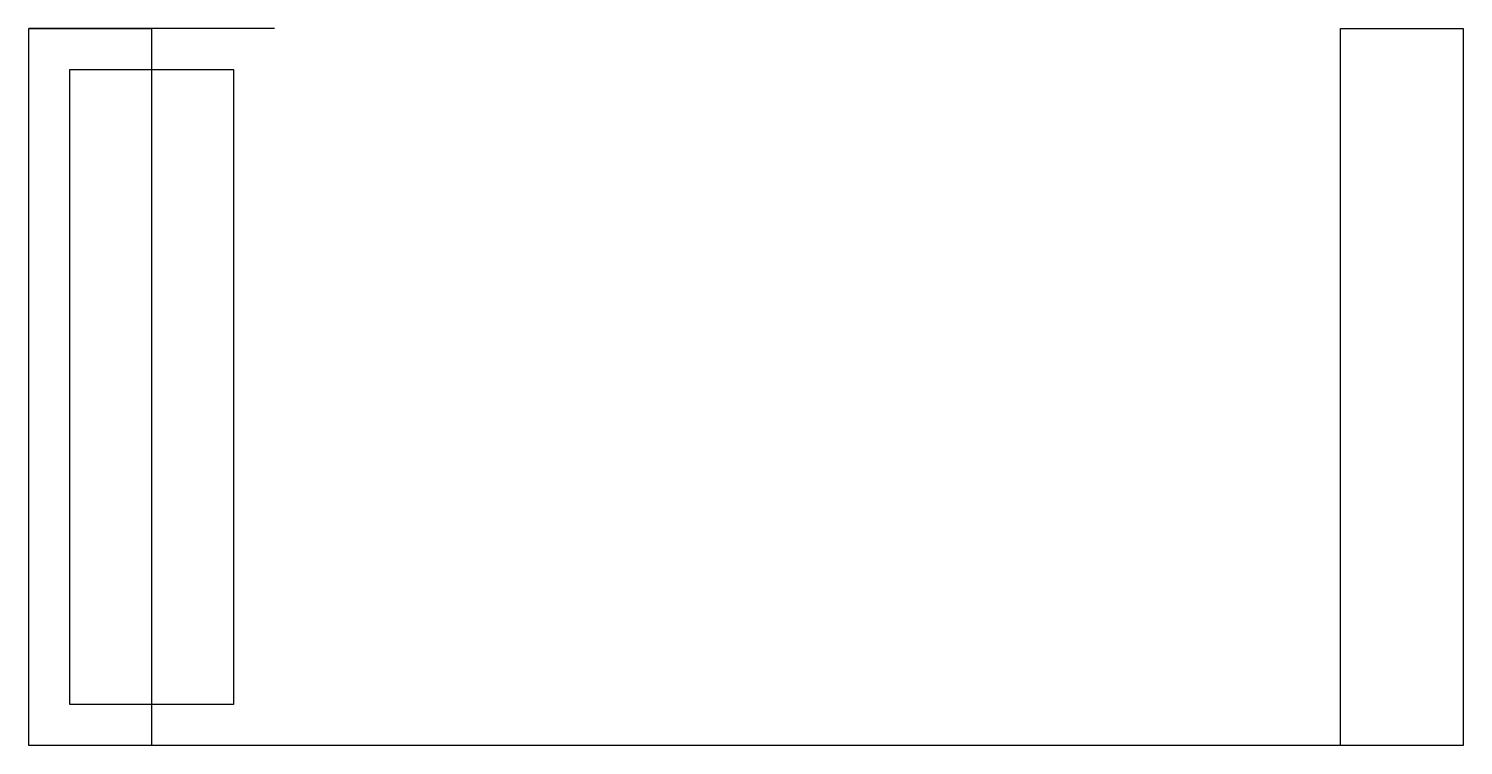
# Model space of a CAD drawing. Header units: millimetres. Extents: x -70 to 0, y 0 to 35.
import ezdxf

# ---------------------------------------------------------------- set-up
doc = ezdxf.new("R2010")
doc.units = ezdxf.units.MM
doc.layers.get('0').update_dxf_attribs({"linetype": 'CONTINUOUS'})

msp = doc.modelspace()

# ---------------------------------------------------------------- linework, layer by layer
for p, q in [((-58, 35), (-70, 35)), ((0, 0), (-70, 0))]:
    msp.add_line(p, q)
for points in [[(-64, 0), (-70, 0), (-70, 35), (-64, 35)], [(-6, 35), (0, 35), (0, 0), (-6, 0)], [(-68, 33), (-60, 33), (-60, 2), (-68, 2)]]:
    msp.add_lwpolyline(points, close=True)

doc.saveas('drawing.dxf')
